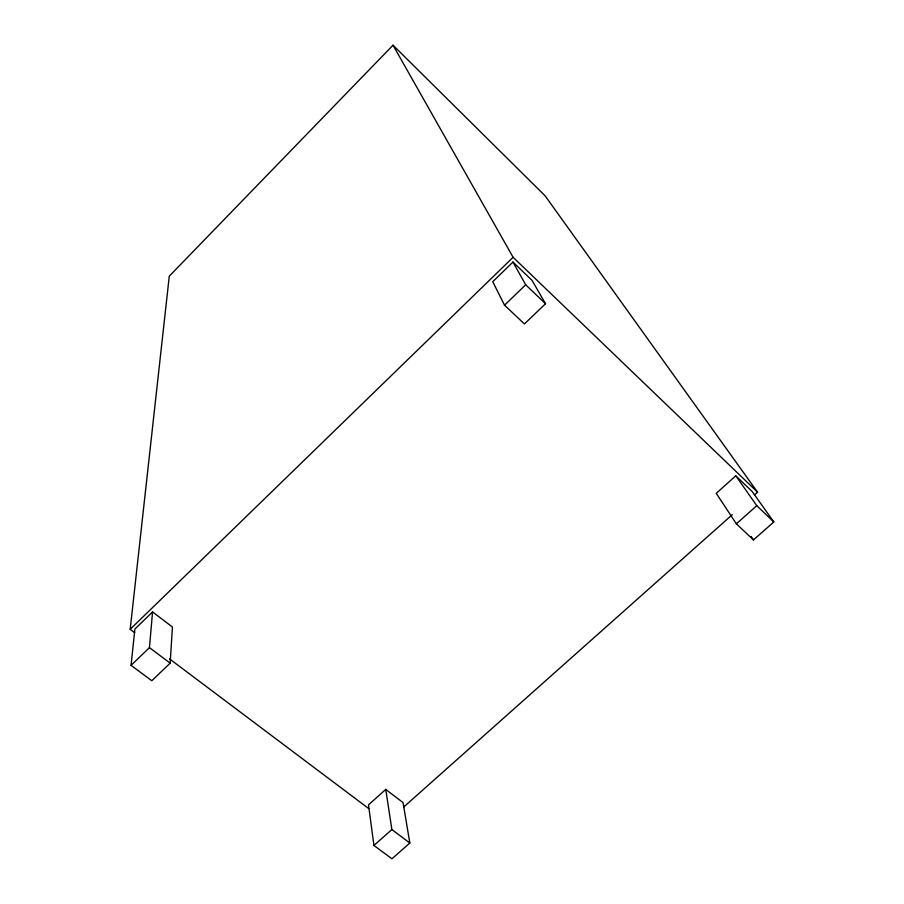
<?xml version="1.0" encoding="UTF-8"?>
<svg xmlns="http://www.w3.org/2000/svg" width="904" height="904" viewBox="0 0 904 904"><rect width="100%" height="100%" fill="white"/><g stroke="black" fill="none" stroke-linecap="round" stroke-linejoin="round"><path stroke-width="1.36" d="M170.167 663.163L172.427 627.026L152.561 611.906L134.888 629.06L131.069 665.355L151.804 680.735L170.167 663.163L149.454 647.626L152.561 611.906M134.685 632.698L130.187 629.308L169.274 276.183L393.025 45.2L545.157 195.863L757.563 492.183L754.411 494.985M130.187 629.308L513.099 257.29L393.025 45.2M512.963 262.058L492.748 281.686L504.534 305.19L524.422 323.948L545.53 303.733L532.027 280.342L512.963 262.058L525.699 284.783L545.53 303.733M131.069 665.355L149.454 647.626M504.534 305.19L525.699 284.783M385.748 789.418L368.493 804.865L373.94 845.455L391.94 858.8L409.828 843.014L403.071 802.605L385.748 789.418L391.873 829.544L409.828 843.014M735.788 475.809L716.239 493.324L736.364 523.811L753.45 539.925L773.813 521.958L752.252 491.606L735.788 475.809L756.784 505.686L773.813 521.958M403.602 807.102L732.308 514.658M373.94 845.455L391.873 829.544M736.364 523.811L756.784 505.686M169.568 658.903L368.73 808.583M513.099 257.29L757.563 492.183M751.145 536.49L753.45 539.925"/></g></svg>
